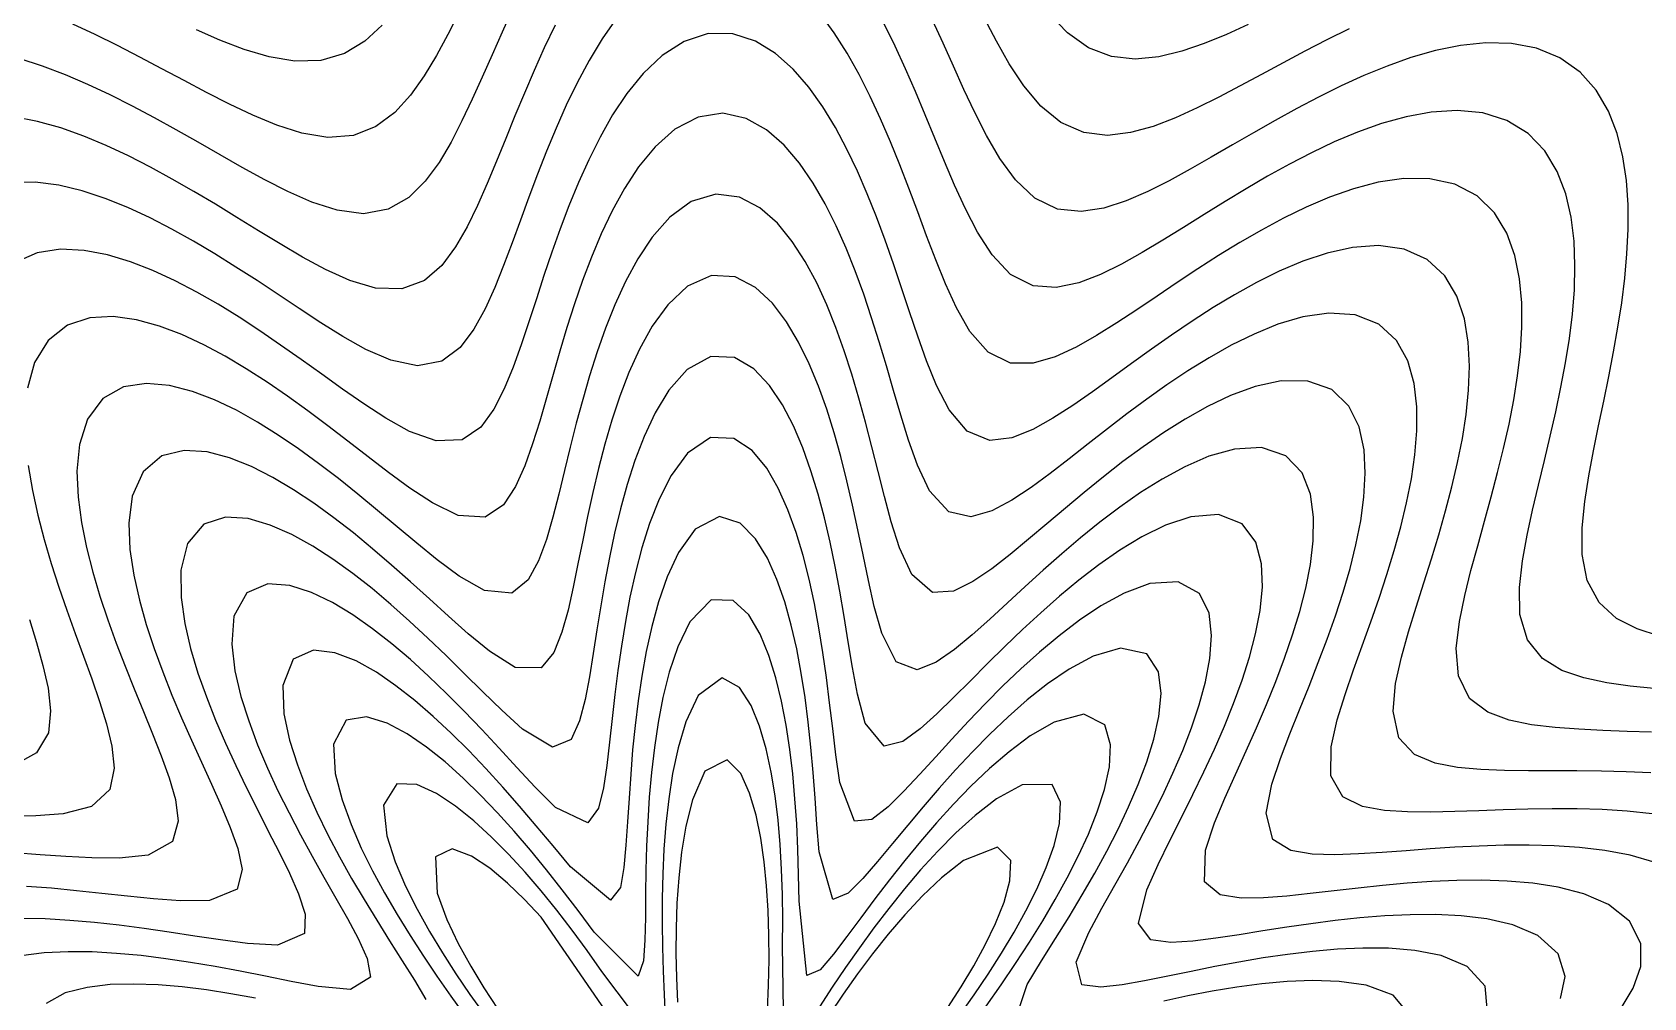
# Model space of a CAD drawing. Extents: x -29.3 to 29.3, y -30.6 to 30.6.
# Drawn here: x -9.74 to 12.98, y 3.41 to 17.01 of the extents above; entities that cross this region are included whole.
import ezdxf

# ---------------------------------------------------------------- set-up
doc = ezdxf.new("R2010")
doc.units = 0
doc.header["$MEASUREMENT"] = 0
doc.layers.get('0').update_dxf_attribs({"linetype": 'CONTINUOUS'})

msp = doc.modelspace()

# ---------------------------------------------------------------- linework, layer by layer
for points in [[(-2.97573, 17.326908), (-3.119042, 17.010646), (-3.259326, 16.694803), (-3.398652, 16.380507), (-3.539487, 16.069152), (-3.684977, 15.762641), (-3.839404, 15.463828), (-4.008955, 15.177367), (-4.202983, 14.911509), (-4.435603, 14.681802), (-4.724504, 14.516984), (-5.073455, 14.4553), (-5.444851, 14.502614), (-5.802107, 14.618269), (-6.14097, 14.767625), (-6.466568, 14.933509), (-6.783635, 15.107371), (-7.095556, 15.284385), (-7.404728, 15.461432), (-7.712903, 15.63623), (-8.021417, 15.806899), (-8.33133, 15.971719), (-8.643516, 16.128964), (-8.958708, 16.276769), (-9.277523, 16.412999), (-9.600455, 16.535088), (-9.927824, 16.639846)], [(-3.730712, 17.286491), (-3.88438, 16.982277), (-4.045292, 16.684556), (-4.218398, 16.396997), (-4.410775, 16.125644), (-4.632629, 15.881043), (-4.897405, 15.681832), (-5.215697, 15.556773), (-5.575996, 15.529907), (-5.943257, 15.589674), (-6.297075, 15.70238), (-6.636264, 15.843426), (-6.964574, 15.999497), (-7.285604, 16.163259), (-7.602102, 16.330261), (-7.916115, 16.497494), (-8.229191, 16.662695), (-8.542541, 16.823976), (-8.857138, 16.979609), (-9.173787, 17.127874)], [(13.087156, 7.147207), (12.743024, 7.16006), (12.401184, 7.173049), (12.062235, 7.189398), (11.727195, 7.213584), (11.397986, 7.252416), (11.078662, 7.317245), (10.778808, 7.428622), (10.523086, 7.623793), (10.365035, 7.942046), (10.334913, 8.328761), (10.378556, 8.708112), (10.45356, 9.072888), (10.542539, 9.427815), (10.637379, 9.776582), (10.733508, 10.12158), (10.827902, 10.464379), (10.918261, 10.806044), (11.002601, 11.1473), (11.079017, 11.488632), (11.145503, 11.830321), (11.199792, 12.172439), (11.239172, 12.514809), (11.260244, 12.85689), (11.258594, 13.19756), (11.228324, 13.534691), (11.16145, 13.864345), (11.047338, 14.179261), (10.873196, 14.466404), (10.628542, 14.704737), (10.316819, 14.869386), (9.962977, 14.948139), (9.596979, 14.951323), (9.235806, 14.8987), (8.885148, 14.806837), (8.545812, 14.687011), (8.217021, 14.546682), (7.8976, 14.390937), (7.586355, 14.223426), (7.282169, 14.04692), (6.984001, 13.863669), (6.690863, 13.675638), (6.401766, 13.484699), (6.115676, 13.292813), (5.831426, 13.10225), (5.547623, 12.915926), (5.262483, 12.737972), (4.973601, 12.574855), (4.67764, 12.437781), (4.370301, 12.348213), (4.049262, 12.34928), (3.732662, 12.504837), (3.476893, 12.795912), (3.286717, 13.12768), (3.131729, 13.466763), (2.994459, 13.806253), (2.865896, 14.14426), (2.740805, 14.480006), (2.615751, 14.812979), (2.488217, 15.142688), (2.356153, 15.468563), (2.217727, 15.789885), (2.071153, 16.105715), (1.914562, 16.414801), (1.745878, 16.715433), (1.56269, 17.00522), (1.362116, 17.280728)], [(-1.503653, 17.216695), (-1.708956, 16.920971), (-1.893442, 16.61463), (-2.061104, 16.30118), (-2.215087, 15.982919), (-2.357952, 15.661458), (-2.491875, 15.338021), (-2.618821, 15.013622), (-2.740687, 14.689198), (-2.859455, 14.36572), (-2.977381, 14.044328), (-3.097268, 13.726532), (-3.222916, 13.414572), (-3.359944, 13.112158), (-3.517387, 12.826145), (-3.71087, 12.570771), (-3.967021, 12.378171), (-4.310465, 12.309735), (-4.689217, 12.388922), (-5.039676, 12.543322), (-5.365351, 12.725675), (-5.676509, 12.919292), (-5.9795, 13.117081), (-6.278194, 13.315234), (-6.57512, 13.511276), (-6.872055, 13.703311), (-7.17034, 13.889667), (-7.471044, 14.068689), (-7.775069, 14.23858), (-8.083195, 14.397247), (-8.396103, 14.542119), (-8.714347, 14.669892), (-9.038256, 14.776164), (-9.367701, 14.854884), (-9.701559, 14.897552), (-10.036549, 14.892226)], [(-2.370896, 17.109362), (-2.523823, 16.792737), (-2.668112, 16.473811), (-2.805664, 16.153642), (-2.938332, 15.833207), (-3.068052, 15.513505), (-3.197012, 15.19568), (-3.327877, 14.881206), (-3.464165, 14.572187), (-3.610869, 14.271943), (-3.775601, 13.986254), (-3.970611, 13.726182), (-4.215391, 13.514432), (-4.531728, 13.394079), (-4.903141, 13.40479), (-5.268528, 13.514277), (-5.610006, 13.669224), (-5.9342, 13.844118), (-6.247745, 14.027988), (-6.555063, 14.215269), (-6.85909, 14.402613), (-7.161876, 14.587677), (-7.464934, 14.768583), (-7.76944, 14.943627), (-8.076353, 15.111105), (-8.386484, 15.269161), (-8.700526, 15.415646), (-9.019059, 15.547942), (-9.342506, 15.662732), (-9.671023, 15.755676), (-10.00425, 15.820954)], [(-4.80938, 17.110696), (-5.054915, 16.886402), (-5.343252, 16.713203), (-5.677356, 16.615237), (-6.039983, 16.604376), (-6.404258, 16.664806), (-6.757253, 16.770168), (-7.098212, 16.901338), (-7.429836, 17.04706)], [(13.12274, 7.763701), (12.786751, 7.797874), (12.455901, 7.844704), (12.133346, 7.913235), (11.825848, 8.01858), (11.549049, 8.186359), (11.337298, 8.450584), (11.233307, 8.807447), (11.224895, 9.188777), (11.266913, 9.561364), (11.333153, 9.92369), (11.411174, 10.278677), (11.494336, 10.628807), (11.578559, 10.975834), (11.660984, 11.320981), (11.739359, 11.665106), (11.811703, 12.008799), (11.876096, 12.352445), (11.930523, 12.696239), (11.972724, 13.040178), (12.000027, 13.384), (12.009144, 13.727082), (11.995892, 14.068228), (11.954841, 14.405288), (11.878891, 14.734485), (11.758994, 15.049231), (11.584772, 15.338385), (11.347856, 15.584861), (11.04962, 15.768297), (10.707299, 15.875672), (10.345685, 15.910564), (9.982733, 15.887561), (9.626671, 15.821761), (9.28006, 15.724656), (8.943076, 15.604294), (8.615041, 15.466309), (8.295022, 15.314775), (7.982047, 15.152772), (7.675166, 14.982758), (7.37346, 14.806819), (7.076013, 14.626862), (6.781879, 14.444778), (6.490028, 14.262617), (6.199278, 14.082823), (5.908195, 13.908589), (5.614955, 13.744471), (5.317152, 13.597574), (5.011657, 13.47996), (4.69511, 13.413608), (4.368124, 13.437991), (4.05146, 13.598984), (3.788833, 13.874218), (3.583842, 14.192599), (3.413512, 14.522677), (3.262103, 14.855574), (3.120716, 15.18833), (2.98397, 15.51963), (2.848281, 15.848683), (2.711023, 16.174846), (2.570087, 16.497472), (2.423628, 16.815817), (2.2699, 17.128973)], [(13.200236, 8.501603), (12.887207, 8.603451), (12.596424, 8.752857), (12.349541, 8.975463), (12.181688, 9.287115), (12.110668, 9.654576), (12.109536, 10.030142), (12.146485, 10.398689), (12.203433, 10.759707), (12.270708, 11.115048), (12.342633, 11.466449), (12.415483, 11.815229), (12.486537, 12.162354), (12.553588, 12.508518), (12.614671, 12.854199), (12.667875, 13.199698), (12.711202, 13.545138), (12.742433, 13.890451), (12.758985, 14.235315), (12.757731, 14.579056), (12.734787, 14.920459), (12.685242, 15.25744), (12.602879, 15.586499), (12.480064, 15.901826), (12.308316, 16.194077), (12.080686, 16.449445), (11.796885, 16.651227), (11.468159, 16.786459), (11.114024, 16.853666), (10.752051, 16.862162), (10.392539, 16.824725), (10.039947, 16.752554), (9.695639, 16.654111), (9.359603, 16.535552), (9.031276, 16.401402), (8.709898, 16.255084), (8.394652, 16.099301), (8.084709, 15.936301), (7.779237, 15.76806), (7.477378, 15.596452), (7.178223, 15.42339), (6.880758, 15.251), (6.583812, 15.081855), (6.285958, 14.919338), (5.985412, 14.768259), (5.67991, 14.635998), (5.366734, 14.534681), (5.043595, 14.485104), (4.713004, 14.520827), (4.394231, 14.675165), (4.121181, 14.931225), (3.899825, 15.234591), (3.71328, 15.554536), (3.54726, 15.8801), (3.392882, 16.207122), (3.24455, 16.53368), (3.098485, 16.858655), (2.951922, 17.18123)], [(8.823309, 17.060744), (8.510123, 16.905102), (8.20082, 16.744789), (7.894594, 16.581649), (7.590575, 16.417612), (7.287782, 16.254851), (6.985076, 16.096014), (6.681089, 15.944571), (6.374143, 15.805399), (6.062205, 15.685806), (5.74305, 15.597331), (5.415289, 15.558582), (5.082187, 15.597065), (4.759861, 15.738222), (4.474991, 15.972446), (4.236414, 16.258563), (4.032843, 16.566734), (3.851603, 16.883873), (3.683867, 17.204446)], [(7.402966, 17.122365), (7.09353, 16.981185), (6.781087, 16.852631), (6.463877, 16.74366), (6.140138, 16.664819), (5.809107, 16.632167), (5.474015, 16.667946), (5.147589, 16.792587), (4.850909, 17.002952), (4.594942, 17.269257)], [(13.07933, 6.57775), (12.729861, 6.592026), (12.382046, 6.599614), (12.036133, 6.602621), (11.692404, 6.603289), (11.351246, 6.604256), (11.013287, 6.60896), (10.67966, 6.622374), (10.352664, 6.652486), (10.037572, 6.713637), (9.748344, 6.834418), (9.5253, 7.070125), (9.442953, 7.445287), (9.479986, 7.836669), (9.562488, 8.206273), (9.662534, 8.561868), (9.769496, 8.909329), (9.878087, 9.252057), (9.985064, 9.592126), (10.088076, 9.93087), (10.185155, 10.269186), (10.274431, 10.607675), (10.353941, 10.946713), (10.421456, 11.286467), (10.47428, 11.626859), (10.508982, 11.967466), (10.52102, 12.307299), (10.504152, 12.644359), (10.449614, 12.974728), (10.34513, 13.290729), (10.174939, 13.577559), (9.925268, 13.80961), (9.601582, 13.956214), (9.238505, 14.006731), (8.870918, 13.979789), (8.513683, 13.899898), (8.169828, 13.784358), (7.838655, 13.643927), (7.518647, 13.485419), (7.208272, 13.313404), (6.906156, 13.131147), (6.611083, 12.941155), (6.321955, 12.745503), (6.037728, 12.546068), (5.757357, 12.344722), (5.47971, 12.143546), (5.203472, 11.945123), (4.926982, 11.753034), (4.64799, 11.572829), (4.363248, 11.414145), (4.068026, 11.295959), (3.757071, 11.260106), (3.439903, 11.388855), (3.183877, 11.690761), (3.006091, 12.035203), (2.865552, 12.382719), (2.742122, 12.728385), (2.626429, 13.071367), (2.513283, 13.411397), (2.399351, 13.748233), (2.282193, 14.081532), (2.159809, 14.410802), (2.03037, 14.735355), (1.892053, 15.054239), (1.742888, 15.366133), (1.58062, 15.669169), (1.402546, 15.960653), (1.205316, 16.236572), (0.984741, 16.490743), (0.735728, 16.71332), (0.452957, 16.888412), (0.134102, 16.991638), (-0.211391, 16.993898), (-0.554296, 16.883169), (-0.863524, 16.68334), (-1.130288, 16.429948), (-1.36019, 16.146598), (-1.560943, 15.845814), (-1.738838, 15.534279), (-1.898592, 15.215824), (-2.04377, 14.892835), (-2.17717, 14.566924), (-2.301103, 14.239285), (-2.417599, 13.91089), (-2.528587, 13.582628), (-2.636057, 13.255426), (-2.742271, 12.930384), (-2.850056, 12.608985), (-2.963325, 12.293494), (-3.088052, 11.987795), (-3.234346, 11.699469), (-3.421073, 11.445544), (-3.683716, 11.26885), (-4.049642, 11.252469), (-4.42299, 11.386421), (-4.757164, 11.572353), (-5.06872, 11.774978), (-5.368373, 11.983413), (-5.661862, 12.192868), (-5.952582, 12.400588), (-6.242755, 12.604625), (-6.533969, 12.803341), (-6.827446, 12.995164), (-7.124197, 13.178403), (-7.425099, 13.351103), (-7.730935, 13.510849), (-8.042397, 13.654521), (-8.360023, 13.777907), (-8.684005, 13.875109), (-9.013731, 13.937589), (-9.346648, 13.952777), (-9.675687, 13.902678), (-9.984437, 13.765591)], [(13.097838, 5.998596), (12.74364, 6.03492), (12.390572, 6.056863), (12.039069, 6.067455), (11.689405, 6.06916), (11.341783, 6.06415), (10.9964, 6.054524), (10.653505, 6.042531), (10.31348, 6.030865), (9.976985, 6.023142), (9.645292, 6.024814), (9.321155, 6.045173), (9.011494, 6.102364), (8.737193, 6.237057), (8.565595, 6.531229), (8.570494, 6.940926), (8.65715, 7.320908), (8.768111, 7.67888), (8.887638, 8.02542), (9.009279, 8.365748), (9.129484, 8.70272), (9.245845, 9.038059), (9.356421, 9.372879), (9.459405, 9.707925), (9.552915, 10.043682), (9.634811, 10.380421), (9.702481, 10.718182), (9.752567, 11.056685), (9.78054, 11.395135), (9.780027, 11.731781), (9.741748, 12.062968), (9.65199, 12.381049), (9.491643, 12.67003), (9.241802, 12.8995), (8.908538, 13.030967), (8.538373, 13.055269), (8.171346, 13.00075), (7.81949, 12.896297), (7.483285, 12.75949), (7.160779, 12.600467), (6.849889, 12.425433), (6.548822, 12.238494), (6.25608, 12.042587), (5.970386, 11.839992), (5.690603, 11.632641), (5.415652, 11.422346), (5.144439, 11.211005), (4.875744, 11.000858), (4.60809, 10.794892), (4.339503, 10.597591), (4.067122, 10.416602), (3.786496, 10.266929), (3.490941, 10.183172), (3.178312, 10.252112), (2.909277, 10.551819), (2.739544, 10.909673), (2.612388, 11.265733), (2.502622, 11.617498), (2.400034, 11.965368), (2.299333, 12.309642), (2.197224, 12.650365), (2.091324, 12.987357), (1.979672, 13.320224), (1.860454, 13.64833), (1.731816, 13.970738), (1.591709, 14.286096), (1.437721, 14.592435), (1.266864, 14.88682), (1.075307, 15.164722), (0.858067, 15.418851), (0.608844, 15.636976), (0.321003, 15.798198), (-0.006789, 15.869542), (-0.355395, 15.816946), (-0.681814, 15.645081), (-0.960322, 15.398796), (-1.194329, 15.114448), (-1.394032, 14.810045), (-1.56771, 14.494165), (-1.721242, 14.171286), (-1.858846, 13.844006), (-1.983679, 13.513991), (-2.098246, 13.182425), (-2.204672, 12.850243), (-2.304909, 12.518283), (-2.40092, 12.187406), (-2.494893, 11.858632), (-2.589549, 11.533346), (-2.688663, 11.213681), (-2.798113, 10.90338), (-2.928228, 10.610014), (-3.099703, 10.351725), (-3.35698, 10.179857), (-3.738376, 10.204321), (-4.10193, 10.378449), (-4.421559, 10.587771), (-4.720711, 10.806707), (-5.00992, 11.027898), (-5.294458, 11.247964), (-5.577395, 11.464818), (-5.860746, 11.67685), (-6.145973, 11.882588), (-6.434229, 12.080497), (-6.726497, 12.268824), (-7.023659, 12.445421), (-7.326532, 12.607514), (-7.635845, 12.751345), (-7.952133, 12.871597), (-8.275415, 12.960428), (-8.604317, 13.005838), (-8.933781, 12.989297), (-9.249637, 12.884581), (-9.520992, 12.668641), (-9.710384, 12.355982), (-9.81211, 11.998121)], [(13.139024, 5.31311), (12.785191, 5.414855), (12.428124, 5.482178), (12.071051, 5.524667), (11.715268, 5.54845), (11.361353, 5.557724), (11.009587, 5.555586), (10.660135, 5.544505), (10.313126, 5.526626), (9.96871, 5.504016), (9.627108, 5.478896), (9.288701, 5.453967), (8.954191, 5.432959), (8.625009, 5.421734), (8.304451, 5.430917), (8.001631, 5.483331), (7.748565, 5.638001), (7.65551, 6.009062), (7.735325, 6.414799), (7.856573, 6.779188), (7.989156, 7.125837), (8.124502, 7.463828), (8.258611, 7.797382), (8.389006, 8.128815), (8.513793, 8.459542), (8.631261, 8.790483), (8.739645, 9.122252), (8.836941, 9.45523), (8.920699, 9.78958), (8.987737, 10.125185), (9.033708, 10.46148), (9.052373, 10.797061), (9.034354, 11.128779), (8.965056, 11.449579), (8.822199, 11.743352), (8.579554, 11.975587), (8.239812, 12.097097), (7.863982, 12.098281), (7.498847, 12.018964), (7.153208, 11.892489), (6.825119, 11.736546), (6.511558, 11.560667), (6.209987, 11.370513), (5.918415, 11.169787), (5.635259, 10.961143), (5.359204, 10.746666), (5.089097, 10.528166), (4.823844, 10.3074), (4.562317, 10.086305), (4.303231, 9.867306), (4.044951, 9.653863), (3.785168, 9.45163), (3.520266, 9.27131), (3.244131, 9.137218), (2.947986, 9.117578), (2.656028, 9.369768), (2.484417, 9.744917), (2.369026, 10.110766), (2.272799, 10.468999), (2.183717, 10.821885), (2.096148, 11.170471), (2.006757, 11.515162), (1.913198, 11.855983), (1.813548, 12.192666), (1.706023, 12.524663), (1.588772, 12.851096), (1.45971, 13.170645), (1.316319, 13.481327), (1.155395, 13.780097), (0.972688, 14.062098), (0.762419, 14.319169), (0.516884, 14.536826), (0.227557, 14.688584), (-0.106087, 14.730762), (-0.451978, 14.626022), (-0.755409, 14.40412), (-1.003028, 14.124464), (-1.207473, 13.818565), (-1.380624, 13.499333), (-1.530453, 13.172606), (-1.662293, 12.84143), (-1.779903, 12.507613), (-1.886109, 12.172359), (-1.983188, 11.83658), (-2.073136, 11.501058), (-2.15787, 11.166577), (-2.239446, 10.834043), (-2.320344, 10.504671), (-2.40395, 10.180324), (-2.495514, 9.864263), (-2.604394, 9.563144), (-2.750195, 9.293423), (-2.981134, 9.106578), (-3.368294, 9.145449), (-3.725733, 9.349405), (-4.033424, 9.577795), (-4.321532, 9.81109), (-4.600885, 10.044182), (-4.876576, 10.274638), (-5.151505, 10.500839), (-5.427571, 10.721427), (-5.70616, 10.935054), (-5.988392, 11.140221), (-6.275243, 11.335124), (-6.567625, 11.517452), (-6.866407, 11.684097), (-7.17239, 11.830675), (-7.486148, 11.950693), (-7.80753, 12.034042), (-8.134169, 12.064279), (-8.457148, 12.014683), (-8.750657, 11.849589), (-8.96654, 11.559004), (-9.07931, 11.200327), (-9.113772, 10.828522), (-9.098416, 10.46104), (-9.050209, 10.101188), (-8.978908, 9.748968), (-8.890555, 9.403705), (-8.789219, 9.064651), (-8.677874, 8.731124), (-8.55889, 8.402522), (-8.434335, 8.078308), (-8.306222, 7.757989), (-8.176756, 7.44109), (-8.048677, 7.127136), (-7.925854, 6.815645), (-7.814533, 6.506171), (-7.726393, 6.198615), (-7.687523, 5.894865), (-7.768963, 5.608846), (-8.111085, 5.416544), (-8.519344, 5.373642), (-8.902077, 5.378169), (-9.27206, 5.397775), (-9.634933, 5.4222), (-9.99334, 5.446553)], [(12.660139, 3.261496), (12.829899, 3.541892), (12.936786, 3.846719), (12.937448, 4.1722), (12.778118, 4.485479), (12.480846, 4.721783), (12.133014, 4.87178), (11.773658, 4.964693), (11.412872, 5.020602), (11.053504, 5.050737), (10.696472, 5.061824), (10.342088, 5.058275), (9.990461, 5.043241), (9.64164, 5.01918), (9.295683, 4.988192), (8.952692, 4.95228), (8.612871, 4.913597), (8.276607, 4.874796), (7.944658, 4.839627), (7.618637, 4.814228), (7.302475, 4.810454), (7.008166, 4.856595), (6.785992, 5.039916), (6.797595, 5.487293), (6.927514, 5.868995), (7.073936, 6.217979), (7.223813, 6.553952), (7.372534, 6.883803), (7.517578, 7.21081), (7.657139, 7.53681), (7.789634, 7.862949), (7.913457, 8.18998), (8.026782, 8.518399), (8.127375, 8.848487), (8.212315, 9.180284), (8.277571, 9.513457), (8.317275, 9.846984), (8.322385, 10.178356), (8.278182, 10.501547), (8.160151, 10.801545), (7.933358, 11.041534), (7.590264, 11.158715), (7.20917, 11.138986), (6.846853, 11.036595), (6.508153, 10.88976), (6.188669, 10.716124), (5.884413, 10.524593), (5.592468, 10.320311), (5.310694, 10.106612), (5.037452, 9.885889), (4.771416, 9.660048), (4.511436, 9.430783), (4.256428, 9.199801), (4.005264, 8.969076), (3.756621, 8.741228), (3.508746, 8.520269), (3.259003, 8.313343), (3.002896, 8.135707), (2.732108, 8.028997), (2.439189, 8.13989), (2.235348, 8.542572), (2.129322, 8.921652), (2.046708, 9.287267), (1.971744, 9.645451), (1.898135, 9.998429), (1.822437, 10.347115), (1.742324, 10.6918), (1.655929, 11.032383), (1.56152, 11.368443), (1.457294, 11.699206), (1.341185, 12.023446), (1.210653, 12.339263), (1.062385, 12.643662), (0.891844, 12.931716), (0.692585, 13.194814), (0.455441, 13.416776), (0.169226, 13.565586), (-0.167154, 13.584332), (-0.506184, 13.432838), (-0.784113, 13.1718), (-1.002914, 12.868033), (-1.180982, 12.54659), (-1.330483, 12.21648), (-1.458845, 11.881666), (-1.570888, 11.544234), (-1.669986, 11.205458), (-1.758693, 10.866237), (-1.839104, 10.527302), (-1.91311, 10.18935), (-1.98262, 9.853161), (-2.049812, 9.51975), (-2.117531, 9.190638), (-2.190059, 8.868426), (-2.2749, 8.55831), (-2.387808, 8.272964), (-2.570507, 8.053399), (-2.9345, 8.05978), (-3.298811, 8.288745), (-3.597425, 8.534661), (-3.875426, 8.781748), (-4.145068, 9.026706), (-4.411621, 9.267877), (-4.677969, 9.504045), (-4.945964, 9.734078), (-5.216956, 9.956765), (-5.492046, 10.170676), (-5.77222, 10.374008), (-6.058421, 10.564373), (-6.351587, 10.738451), (-6.652619, 10.891385), (-6.9622, 11.015667), (-7.280128, 11.098957), (-7.603084, 11.119779), (-7.917258, 11.040972), (-8.18077, 10.817609), (-8.333563, 10.472542), (-8.381664, 10.095668), (-8.366574, 9.723612), (-8.313146, 9.361566), (-8.234175, 9.009023), (-8.136917, 8.664782), (-8.025956, 8.327743), (-7.904484, 7.997007), (-7.774937, 7.671838), (-7.639367, 7.351625), (-7.499706, 7.035836), (-7.358017, 6.723995), (-7.216821, 6.415645), (-7.079664, 6.110348), (-6.952307, 5.807717), (-6.845773, 5.507694), (-6.785994, 5.212139), (-6.853024, 4.935914), (-7.244265, 4.775041), (-7.655539, 4.771099), (-8.035623, 4.800047), (-8.402924, 4.838117), (-8.763441, 4.877784), (-9.119819, 4.915313), (-9.473392, 4.948288), (-9.82484, 4.974807)], [(11.806565, 3.393549), (11.868499, 3.704664), (11.770611, 4.025598), (11.487232, 4.281563), (11.132177, 4.432404), (10.766719, 4.516492), (10.402215, 4.56057), (10.040812, 4.577942), (9.6829, 4.575992), (9.328465, 4.559332), (8.977421, 4.531147), (8.629698, 4.493859), (8.285278, 4.449497), (7.944227, 4.399971), (7.606738, 4.347331), (7.27322, 4.294117), (6.944513, 4.244005), (6.622455, 4.203255), (6.311758, 4.184762), (6.028313, 4.223101), (5.854441, 4.451331), (5.969634, 4.925277), (6.130849, 5.284668), (6.296453, 5.620371), (6.460832, 5.946705), (6.62146, 6.268908), (6.776678, 6.589556), (6.925086, 6.91013), (7.065281, 7.231566), (7.195673, 7.55449), (7.314314, 7.879301), (7.418651, 8.20619), (7.505151, 8.535058), (7.568635, 8.865291), (7.601021, 9.195154), (7.588773, 9.520162), (7.507696, 9.82826), (7.315936, 10.085511), (6.981662, 10.216028), (6.594055, 10.18527), (6.233224, 10.064585), (5.900596, 9.900546), (5.589069, 9.711528), (5.293626, 9.50612), (5.010946, 9.289108), (4.738729, 9.063544), (4.475281, 8.831614), (4.219272, 8.595067), (3.969574, 8.355485), (3.725143, 8.114508), (3.484896, 7.874101), (3.247552, 7.637007), (3.01136, 7.407681), (2.773536, 7.194722), (2.528939, 7.01888), (2.267197, 6.950246), (1.997936, 7.277996), (1.891629, 7.683286), (1.821978, 8.058966), (1.761718, 8.42335), (1.703043, 8.781086), (1.642217, 9.133938), (1.576895, 9.482599), (1.505272, 9.827213), (1.425705, 10.167534), (1.336489, 10.502953), (1.235661, 10.832418), (1.120782, 11.15424), (0.988617, 11.465691), (0.834625, 11.762183), (0.652103, 12.035452), (0.430855, 12.269214), (0.156539, 12.428452), (-0.177105, 12.442208), (-0.510424, 12.258441), (-0.766631, 11.969496), (-0.961447, 11.648613), (-1.117265, 11.315873), (-1.246368, 10.977676), (-1.355799, 10.636753), (-1.450019, 10.294547), (-1.532126, 9.951975), (-1.604464, 9.609722), (-1.668981, 9.2684), (-1.727474, 8.928658), (-1.781822, 8.591303), (-1.834293, 8.257491), (-1.888069, 7.929111), (-1.948406, 7.609741), (-2.025773, 7.307531), (-2.146926, 7.046972), (-2.407587, 6.939635), (-2.830735, 7.192129), (-3.123865, 7.456581), (-3.392337, 7.717919), (-3.652041, 7.975217), (-3.908867, 8.227694), (-4.165824, 8.474567), (-4.424771, 8.714967), (-4.687045, 8.947853), (-4.953734, 9.171918), (-5.225823, 9.385445), (-5.504281, 9.586087), (-5.790106, 9.770488), (-6.084314, 9.933596), (-6.387762, 10.067303), (-6.700418, 10.157579), (-7.018487, 10.178167), (-7.323368, 10.079529), (-7.554115, 9.806607), (-7.648137, 9.429385), (-7.646707, 9.0486), (-7.594529, 8.68119), (-7.511707, 8.32619), (-7.40813, 7.981475), (-7.28945, 7.645352), (-7.159322, 7.316567), (-7.020366, 6.994178), (-6.874667, 6.677454), (-6.72408, 6.365809), (-6.570485, 6.058755), (-6.41607, 5.755867), (-6.263809, 5.456774), (-6.118408, 5.161182), (-5.988725, 4.869086), (-5.895506, 4.581921), (-5.905987, 4.310815), (-6.287239, 4.149728), (-6.708487, 4.171756), (-7.088053, 4.221202), (-7.45356, 4.276429), (-7.812104, 4.331254), (-8.166597, 4.38261), (-8.518458, 4.42846), (-8.8684, 4.467125), (-9.21671, 4.496971), (-9.563347, 4.516195), (-9.907932, 4.522625)], [(10.771086, 3.254243), (10.743828, 3.570292), (10.487128, 3.847472), (10.122191, 3.999651), (9.749769, 4.072845), (9.381687, 4.103331), (9.018713, 4.10663), (8.660489, 4.090657), (8.306609, 4.060119), (7.956768, 4.018166), (7.610773, 3.967131), (7.268542, 3.90894), (6.930114, 3.845379), (6.595693, 3.778363), (6.265745, 3.710289), (5.941244, 3.644715), (5.624385, 3.587972), (5.321061, 3.554111), (5.053657, 3.586532), (4.97476, 3.909619), (5.155684, 4.328042), (5.339464, 4.668731), (5.52104, 4.992493), (5.698358, 5.309718), (5.870105, 5.62443), (6.035166, 5.938669), (6.192404, 6.253633), (6.340517, 6.570097), (6.477891, 6.888576), (6.602403, 7.209391), (6.711116, 7.532639), (6.799727, 7.858061), (6.86152, 8.184642), (6.885143, 8.509491), (6.849531, 8.824349), (6.712761, 9.103374), (6.412171, 9.268896), (6.015013, 9.241528), (5.652701, 9.106766), (5.324803, 8.927868), (5.020459, 8.725157), (4.733318, 8.507186), (4.459558, 8.278501), (4.196679, 8.041933), (3.942921, 7.799487), (3.696951, 7.552767), (3.457684, 7.303232), (3.224144, 7.052424), (2.995353, 6.80224), (2.770168, 6.55542), (2.547015, 6.316633), (2.323309, 6.095524), (2.093949, 5.918202), (1.848154, 5.896386), (1.642199, 6.439025), (1.586219, 6.828765), (1.541913, 7.199919), (1.499199, 7.562277), (1.454077, 7.918937), (1.404248, 8.271131), (1.348018, 8.619289), (1.283876, 8.963364), (1.21025, 9.302915), (1.125324, 9.637072), (1.026811, 9.964368), (0.911631, 10.282374), (0.775373, 10.586917), (0.611304, 10.870289), (0.408562, 11.116636), (0.149786, 11.288992), (-0.179038, 11.300287), (-0.505016, 11.080743), (-0.736374, 10.766211), (-0.906426, 10.430917), (-1.039957, 10.088885), (-1.148785, 9.744118), (-1.239401, 9.398294), (-1.315854, 9.052328), (-1.38094, 8.706845), (-1.436782, 8.362363), (-1.48516, 8.019412), (-1.527758, 7.678624), (-1.566406, 7.340874), (-1.603443, 7.007532), (-1.642422, 6.681041), (-1.689886, 6.366541), (-1.761138, 6.077788), (-1.90817, 5.870515), (-2.366082, 6.089414), (-2.653912, 6.375752), (-2.911611, 6.651979), (-3.160329, 6.921774), (-3.406548, 7.185572), (-3.653335, 7.443127), (-3.902515, 7.693871), (-4.155374, 7.936962), (-4.412962, 8.171234), (-4.676243, 8.395081), (-4.946189, 8.606229), (-5.223839, 8.801334), (-5.510306, 8.975212), (-5.80662, 9.119219), (-6.112936, 9.21756), (-6.424887, 9.238122), (-6.716802, 9.113622), (-6.900322, 8.783047), (-6.931743, 8.388975), (-6.886023, 8.012255), (-6.801131, 7.65284), (-6.692009, 7.306667), (-6.566052, 6.970956), (-6.427603, 6.64387), (-6.279556, 6.324149), (-6.12407, 6.010888), (-5.962948, 5.703415), (-5.797904, 5.401217), (-5.630822, 5.103895), (-5.464129, 4.811152), (-5.30152, 4.522818), (-5.149716, 4.239025), (-5.023971, 3.961046), (-4.9728, 3.696835), (-5.258971, 3.523035), (-5.711581, 3.566261), (-6.09224, 3.635812), (-6.456209, 3.708451), (-6.812673, 3.779044), (-7.165037, 3.845104), (-7.514891, 3.904943), (-7.863022, 3.95711), (-8.209759, 4.000127), (-8.555093, 4.032297), (-8.89867, 4.0515), (-9.239674, 4.054906), (-9.576523, 4.038497), (-9.906162, 3.996182)], [(-9.802988, 10.905925), (-9.742652, 10.55273), (-9.665611, 10.205468), (-9.575726, 9.863649), (-9.475907, 9.526754), (-9.368522, 9.194283), (-9.255677, 8.865761), (-9.139436, 8.540731), (-9.022061, 8.218732), (-8.906332, 7.899292), (-8.796095, 7.581919), (-8.697339, 7.266151), (-8.62067, 6.951813), (-8.587796, 6.640282), (-8.650082, 6.340962), (-8.91061, 6.10127), (-9.306236, 5.997923), (-9.692111, 5.969221), (-10.065412, 5.966534)], [(4.072124, 2.962584), (4.282259, 3.592467), (4.486324, 3.924639), (4.683964, 4.23976), (4.875385, 4.54897), (5.060114, 4.856265), (5.237464, 5.163598), (5.406556, 5.472094), (5.566251, 5.782475), (5.71504, 6.095224), (5.850847, 6.410644), (5.970693, 6.728827), (6.070058, 7.049496), (6.141584, 7.371537), (6.172081, 7.691554), (6.134824, 7.998767), (5.969884, 8.253927), (5.602376, 8.334357), (5.21322, 8.219473), (4.87634, 8.038536), (4.570758, 7.829448), (4.285989, 7.603887), (4.01661, 7.3672), (3.759418, 7.122447), (3.512323, 6.871662), (3.273853, 6.616394), (3.042891, 6.357989), (2.818525, 6.097804), (2.599926, 5.837447), (2.386233, 5.579169), (2.176374, 5.326702), (1.968713, 5.08757), (1.760179, 4.881574), (1.544328, 4.792498), (1.349407, 5.461192), (1.320242, 5.847364), (1.294941, 6.217459), (1.267745, 6.579532), (1.236073, 6.936282), (1.198273, 7.288789), (1.152984, 7.637393), (1.098854, 7.98197), (1.034353, 8.321983), (0.957579, 8.656404), (0.865993, 8.983471), (0.755975, 9.300148), (0.621992, 9.600882), (0.454923, 9.874389), (0.238621, 10.09399), (-0.052866, 10.185828), (-0.395433, 10.007929), (-0.632067, 9.681599), (-0.79318, 9.336483), (-0.914503, 8.987525), (-1.010243, 8.637627), (-1.087508, 8.287847), (-1.150496, 7.938746), (-1.201996, 7.590739), (-1.244058, 7.244212), (-1.278351, 6.899607), (-1.306408, 6.557502), (-1.329866, 6.218747), (-1.350809, 5.884724), (-1.372455, 5.557982), (-1.400982, 5.244094), (-1.452066, 4.959037), (-1.590034, 4.779814), (-2.153488, 5.251972), (-2.401294, 5.545381), (-2.638534, 5.82881), (-2.873266, 6.1048), (-3.108819, 6.373872), (-3.347037, 6.635861), (-3.589168, 6.890191), (-3.836211, 7.135916), (-4.089086, 7.371632), (-4.348732, 7.595286), (-4.616186, 7.803785), (-4.892608, 7.992237), (-5.179197, 8.152271), (-5.476521, 8.267972), (-5.780867, 8.304514), (-6.063564, 8.177953), (-6.20978, 7.807828), (-6.195116, 7.4088), (-6.116637, 7.038155), (-6.006249, 6.686738), (-5.875729, 6.349033), (-5.730947, 6.02195), (-5.575407, 5.703601), (-5.411499, 5.392746), (-5.241053, 5.088539), (-5.065662, 4.790384), (-4.886923, 4.497872), (-4.706718, 4.210746), (-4.52769, 3.928931), (-4.354295, 3.652652), (-4.195803, 3.38297)], [(3.708494, 3.286831), (3.919124, 3.589734), (4.121844, 3.889356), (4.316763, 4.188555), (4.503496, 4.488782), (4.681311, 4.790895), (4.849115, 5.095454), (5.005337, 5.402835), (5.147692, 5.713248), (5.272724, 6.026662), (5.374869, 6.342546), (5.444326, 6.659028), (5.461414, 6.969966), (5.379025, 7.251953), (5.082163, 7.400868), (4.66675, 7.290122), (4.328852, 7.095352), (4.028906, 6.873114), (3.751962, 6.635633), (3.491394, 6.387984), (3.243597, 6.132956), (3.006349, 5.872372), (2.778162, 5.607607), (2.557972, 5.339855), (2.344974, 5.070328), (2.13851, 4.800475), (1.937984, 4.532359), (1.742753, 4.269486), (1.551957, 4.019165), (1.3642, 3.801841), (1.178688, 3.718515), (1.06945, 4.766541), (1.062403, 5.137338), (1.051301, 5.500047), (1.034395, 5.857523), (1.010474, 6.210901), (0.978445, 6.560551), (0.937129, 6.906364), (0.885103, 7.247809), (0.820506, 7.583836), (0.74075, 7.912601), (0.641989, 8.230816), (0.51805, 8.532154), (0.358037, 8.802703), (0.140647, 9.005015), (-0.169394, 9.015733), (-0.471797, 8.705799), (-0.643698, 8.350129), (-0.762317, 7.993866), (-0.851043, 7.638717), (-0.919398, 7.28494), (-0.97241, 6.932673), (-1.013176, 6.582076), (-1.043828, 6.233373), (-1.065989, 5.886883), (-1.081043, 5.543073), (-1.090353, 5.202667), (-1.095527, 4.866854), (-1.098912, 4.537806), (-1.104844, 4.220127), (-1.124009, 3.926361), (-1.19886, 3.712441), (-1.82214, 4.332504), (-2.048895, 4.63412), (-2.271257, 4.925218), (-2.493981, 5.208233), (-2.719251, 5.483791), (-2.94838, 5.751796), (-3.182337, 6.011684), (-3.421971, 6.262444), (-3.668136, 6.502505), (-3.921772, 6.729458), (-4.183971, 6.939483), (-4.455989, 7.126104), (-4.738968, 7.277125), (-5.032085, 7.365751), (-5.31985, 7.320065), (-5.497435, 6.981671), (-5.471912, 6.567686), (-5.376254, 6.196568), (-5.249747, 5.84873), (-5.104326, 5.516214), (-4.945567, 5.195172), (-4.776701, 4.88343), (-4.599894, 4.579647), (-4.41679, 4.282958), (-4.228809, 3.992805), (-4.037378, 3.708865), (-3.844204, 3.431029), (-3.651741, 3.159468)], [(-9.782208, 8.734249), (-9.682684, 8.411481), (-9.593191, 8.090116), (-9.522333, 7.769895), (-9.486048, 7.451513), (-9.517421, 7.139911), (-9.683816, 6.858372), (-10.023148, 6.672035)], [(0.858376, 2.627589), (0.834803, 4.144458), (0.838297, 4.505624), (0.834528, 4.862174), (0.822736, 5.215009), (0.802075, 5.564367), (0.771492, 5.910042), (0.729593, 6.251386), (0.674437, 6.587166), (0.60316, 6.915168), (0.511251, 7.231236), (0.390892, 7.526649), (0.226683, 7.779257), (-0.016053, 7.913108), (-0.354768, 7.666353), (-0.530453, 7.292241), (-0.63884, 6.927135), (-0.715065, 6.566577), (-0.77038, 6.209118), (-0.810183, 5.854219), (-0.837614, 5.501709), (-0.854733, 5.151626), (-0.86304, 4.804178), (-0.863739, 4.459763), (-0.857947, 4.119057), (-0.846909, 3.783217), (-0.832383, 3.454381), (-0.817635, 3.137104)], [(0.622279, 3.226221), (0.637967, 3.584418), (0.645198, 3.938854), (0.643508, 4.29005), (0.632193, 4.638013), (0.610231, 4.982338), (0.576139, 5.322128), (0.527699, 5.655731), (0.461409, 5.980061), (0.371259, 6.288782), (0.245476, 6.566332), (0.056014, 6.760282), (-0.26013, 6.601415), (-0.4363, 6.197462), (-0.528952, 5.823258), (-0.58917, 5.457863), (-0.628985, 5.097433), (-0.653721, 4.740645), (-0.66634, 4.386981), (-0.668717, 4.036304), (-0.662156, 3.688729), (-0.647646, 3.344615)], [(-0.848406, 2.631755), (-1.712393, 3.774161), (-1.921357, 4.070392), (-2.133128, 4.358436), (-2.348979, 4.638753), (-2.569787, 4.911158), (-2.796288, 5.174978), (-3.029219, 5.429013), (-3.269397, 5.671343), (-3.517791, 5.898875), (-3.775568, 6.106356), (-4.043983, 6.283922), (-4.323281, 6.40982), (-4.604115, 6.422483), (-4.792311, 6.119221), (-4.742897, 5.688762), (-4.624906, 5.321057), (-4.479725, 4.979626), (-4.317869, 4.654456), (-4.144109, 4.341217), (-3.961193, 4.037609), (-3.770961, 3.742284), (-3.574815, 3.454424), (-3.373978, 3.173563)], [(3.329317, 3.156217), (3.53573, 3.446904), (3.733464, 3.739312), (3.921969, 4.034128), (4.100266, 4.331801), (4.266839, 4.632625), (4.419378, 4.93674), (4.554243, 5.244034), (4.665294, 5.553784), (4.740976, 5.863489), (4.755499, 6.164119), (4.635029, 6.413674), (4.21274, 6.40821), (3.852203, 6.207971), (3.550483, 5.975999), (3.277225, 5.728926), (3.022607, 5.472125), (2.781992, 5.208309), (2.55276, 4.939174), (2.333276, 4.66596), (2.122457, 4.389712), (1.919566, 4.111464), (1.7241, 3.832421), (1.535735, 3.554263), (1.354306, 3.279778)], [(-0.503238, 1.545787), (-2.569283, 4.542661), (-2.801222, 4.789928), (-3.041716, 5.021368), (-3.291882, 5.230407), (-3.552656, 5.403371), (-3.821654, 5.5043), (-4.060048, 5.393713), (-4.033786, 4.877916), (-3.89864, 4.507599), (-3.737995, 4.170067), (-3.562091, 3.850696), (-3.375245, 3.544134), (-3.179876, 3.24776)], [(3.164276, 3.27033), (3.353162, 3.560514), (3.530323, 3.85412), (3.693456, 4.151197), (3.83878, 4.451506), (3.959603, 4.754054), (4.042383, 5.055403), (4.052808, 5.341685), (3.866094, 5.529008), (3.388171, 5.340677), (3.078494, 5.097463), (2.807481, 4.840237), (2.558334, 4.574154), (2.324692, 4.301647), (2.103343, 4.024198), (1.892432, 3.742872), (1.690822, 3.45855), (1.497819, 3.172087)], [(9.684787, 3.15643), (9.445603, 3.441267), (9.063948, 3.582152), (8.684692, 3.635969), (8.314258, 3.647669), (7.951039, 3.633402), (7.593771, 3.60087), (7.241645, 3.554511), (6.894159, 3.497242), (6.551022, 3.431203), (6.212117, 3.358147)], [(-6.596598, 3.39889), (-6.942017, 3.462634), (-7.286348, 3.516578), (-7.629523, 3.559062), (-7.971108, 3.587893), (-8.310147, 3.600001), (-8.644747, 3.59081), (-8.971058, 3.552975), (-9.280442, 3.47356), (-9.550252, 3.327197)]]:
    msp.add_lwpolyline(points)

doc.saveas('drawing.dxf')
